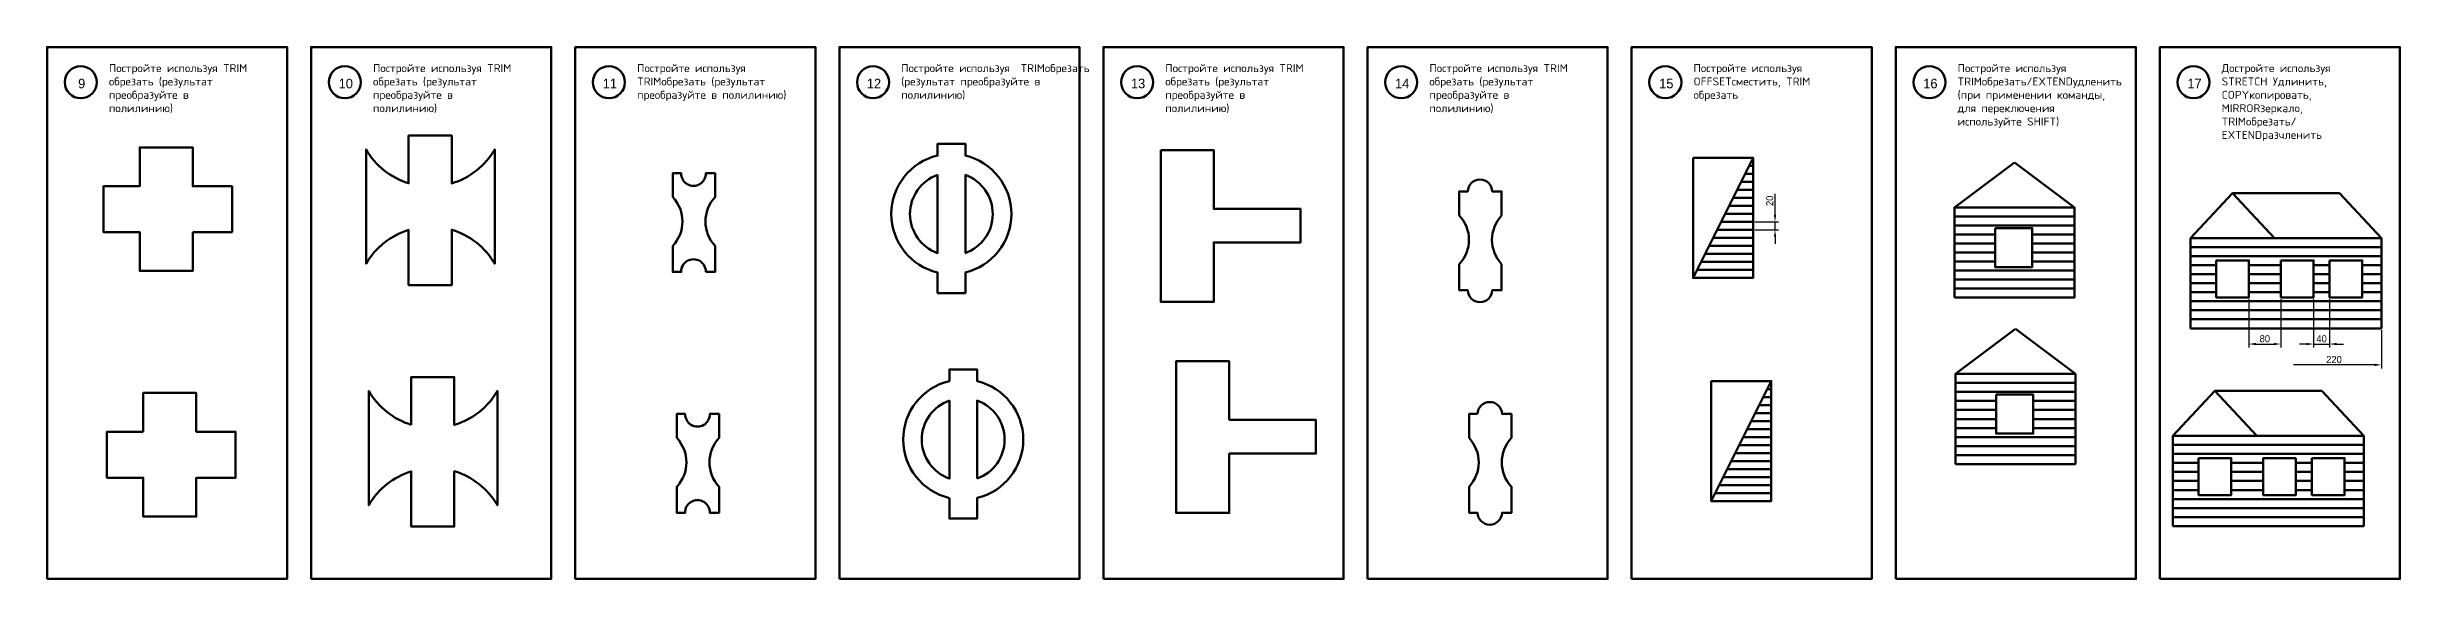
# Model space of a CAD drawing. Header units: metres. Extents: x 318 to 11478, y 274 to 1602.
# Drawn here: x 5598 to 11478, y 274 to 1602 of the extents above; entities that cross this region are included whole.
import ezdxf
from ezdxf.enums import TextEntityAlignment as Align

# ---------------------------------------------------------------- set-up
doc = ezdxf.new("R2010")
doc.units = ezdxf.units.M
doc.header["$LTSCALE"] = 2
doc.layers.get('0').update_dxf_attribs({"lineweight": 50})
doc.layers.add('DIM', color=1, linetype='Continuous', lineweight=18)
doc.layers.add('EXAMPLE', color=3, linetype='Continuous', lineweight=50)
doc.dimstyles.new('Example_Style', dxfattribs={"dimscale": 7, "dimtxt": 2.5, "dimasz": 2.5, "dimexe": 1.25, "dimexo": 0.625, "dimtad": 1, "dimtxsty": 'Standard', "dimcen": 2.5, "dimclrt": 2, "dimadec": 0, "dimazin": 0, "dimtfac": 1, "dimtmove": 0, "dimatfit": 3, "dimfxl": 1, "dimarcsym": 0})

# ---------------------------------------------------------------- blocks, each defined once
blk = doc.blocks.new('Circle_Num')
at = {"color": 1}
blk.add_circle((0, 0), 20, dxfattribs=at)
at = {"flags": 8}
blk.add_attdef('ZAD_NUM', text='', height=12, dxfattribs=at).set_placement((1.2, -7.6), align=Align.CENTER)
blk = doc.blocks.new('*D13')
at = {"layer": 'Defpoints', "color": 0, "transparency": 16777216}
for p in [(9861.8, 1165.7), (9861.8, 1145.7), (9916.5, 1165.7)]:
    blk.add_point(p, dxfattribs=at)
at = {"layer": 'DIM', "color": 0, "lineweight": -2, "transparency": 16777216}
for p, q in [((9916.5, 1183.2), (9916.5, 1235.7)), ((9866.2, 1165.7), (9925.2, 1165.7)), ((9866.2, 1145.7), (9925.2, 1145.7)), ((9916.5, 1145.7), (9916.5, 1165.7)), ((9916.5, 1128.2), (9916.5, 1110.7))]:
    blk.add_line(p, q, dxfattribs=at)
at = {"layer": 'DIM', "color": 0, "transparency": 16777216}
for points in [[(9913.5, 1183.2), (9919.4, 1183.2), (9916.5, 1165.7)], [(9913.5, 1128.2), (9919.4, 1128.2), (9916.5, 1145.7)]]:
    blk.add_solid(points, dxfattribs=at)
at = {"layer": 'DIM', "color": 2, "transparency": 16777216, "insert": (9903.3, 1218.2), "char_height": 17.5, "attachment_point": 5, "rotation": 90}
blk.add_mtext('20', dxfattribs=at)
blk = doc.blocks.new('*D15')
at = {"layer": 'Defpoints', "color": 0, "transparency": 16777216}
for p in [(11212, 899.7), (11432, 899.7), (11212, 808.4)]:
    blk.add_point(p, dxfattribs=at)
at = {"layer": 'DIM', "color": 0, "lineweight": -2, "transparency": 16777216}
for p, q in [((11432, 895.3), (11432, 799.7)), ((11414.5, 808.4), (11212, 808.4))]:
    blk.add_line(p, q, dxfattribs=at)
at = {"layer": 'DIM', "color": 0, "transparency": 16777216}
blk.add_solid([(11414.5, 811.4), (11414.5, 805.5), (11432, 808.4)], dxfattribs=at)
at = {"layer": 'DIM', "color": 2, "transparency": 16777216, "insert": (11313.3, 821.6), "char_height": 17.5, "attachment_point": 5}
blk.add_mtext('220', dxfattribs=at)
blk = doc.blocks.new('_None')
blk = doc.blocks.new('*D17')
at = {"layer": 'Defpoints', "color": 0, "transparency": 16777216}
for p in [(11100.6, 976.9), (11180.6, 976.9), (11180.6, 860.5)]:
    blk.add_point(p, dxfattribs=at)
at = {"layer": 'DIM', "color": 0, "lineweight": -2, "transparency": 16777216}
for p, q in [((11100.6, 972.5), (11100.6, 851.7)), ((11180.6, 972.5), (11180.6, 851.7)), ((11118.1, 860.5), (11163.1, 860.5))]:
    blk.add_line(p, q, dxfattribs=at)
at = {"layer": 'DIM', "color": 0, "transparency": 16777216}
for points in [[(11118.1, 863.4), (11118.1, 857.5), (11100.6, 860.5)], [(11163.1, 863.4), (11163.1, 857.5), (11180.6, 860.5)]]:
    blk.add_solid(points, dxfattribs=at)
at = {"layer": 'DIM', "color": 2, "transparency": 16777216, "insert": (11140.6, 873.6), "char_height": 17.5, "attachment_point": 5}
blk.add_mtext('80', dxfattribs=at)
blk = doc.blocks.new('*D18')
at = {"layer": 'Defpoints', "color": 0, "transparency": 16777216}
for p in [(11262.3, 976.9), (11302.3, 976.9), (11302.3, 860.5)]:
    blk.add_point(p, dxfattribs=at)
at = {"layer": 'DIM', "color": 0, "lineweight": -2, "transparency": 16777216}
for p, q in [((11262.3, 972.5), (11262.3, 851.7)), ((11302.3, 972.5), (11302.3, 851.7)), ((11244.8, 860.5), (11227.3, 860.5)), ((11262.3, 860.5), (11302.3, 860.5)), ((11319.8, 860.5), (11337.3, 860.5))]:
    blk.add_line(p, q, dxfattribs=at)
at = {"layer": 'DIM', "color": 0, "transparency": 16777216}
for points in [[(11244.8, 863.4), (11244.8, 857.5), (11262.3, 860.5)], [(11319.8, 863.4), (11319.8, 857.5), (11302.3, 860.5)]]:
    blk.add_solid(points, dxfattribs=at)
at = {"layer": 'DIM', "color": 2, "transparency": 16777216, "insert": (11282.3, 873.6), "char_height": 17.5, "attachment_point": 5}
blk.add_mtext('40', dxfattribs=at)

msp = doc.modelspace()

# ---------------------------------------------------------------- linework, layer by layer
for p, q in [((10367.19, 785.725), (10517.19, 898.225)), ((10667.19, 785.725), (10517.19, 898.225)), ((9907.169, 768.088), (9757.169, 468.088)), ((9877.169, 708.088), (9907.169, 708.088)), ((9887.169, 728.088), (9907.169, 728.088)), ((9897.169, 748.088), (9907.169, 748.088)), ((10367.19, 763.225), (10667.19, 763.225)), ((10367.19, 740.725), (10667.19, 740.725)), ((10367.19, 718.225), (10468.747, 718.225)), ((10561.894, 718.225), (10667.19, 718.225)), ((10910.616, 630.907), (11015.612, 743.407)), ((11120.607, 630.907), (11015.612, 743.407)), ((11015.612, 743.407), (11282.776, 743.407)), ((11387.771, 630.907), (11282.776, 743.407)), ((9847.169, 648.088), (9907.169, 648.088)), ((9857.169, 668.088), (9907.169, 668.088)), ((9867.169, 688.088), (9907.169, 688.088)), ((10367.19, 695.725), (10468.747, 695.725)), ((10367.19, 673.225), (10468.747, 673.225)), ((10367.19, 650.725), (10468.747, 650.725)), ((10561.894, 695.725), (10667.19, 695.725)), ((10561.894, 673.225), (10667.19, 673.225)), ((10561.894, 650.725), (10667.19, 650.725)), ((9817.169, 588.088), (9907.169, 588.088)), ((9827.169, 608.088), (9907.169, 608.088)), ((9837.169, 628.088), (9907.169, 628.088)), ((10367.19, 628.225), (10667.19, 628.225)), ((10367.19, 605.725), (10667.19, 605.725)), ((10910.616, 608.407), (11387.771, 608.407)), ((9797.169, 548.088), (9907.169, 548.088)), ((9807.169, 568.088), (9907.169, 568.088)), ((10367.19, 583.225), (10667.19, 583.225)), ((10910.616, 585.907), (11387.771, 585.907)), ((10910.616, 563.407), (10974.78, 563.407)), ((10910.616, 540.907), (10974.78, 540.907)), ((11056.444, 563.407), (11136.444, 563.407)), ((11056.444, 540.907), (11136.444, 540.907)), ((11218.107, 563.407), (11258.107, 563.407)), ((11218.107, 540.907), (11258.107, 540.907)), ((11339.771, 563.407), (11387.771, 563.407)), ((11339.771, 540.907), (11387.771, 540.907)), ((9767.169, 488.088), (9907.169, 488.088)), ((9777.169, 508.088), (9907.169, 508.088)), ((9787.169, 528.088), (9907.169, 528.088)), ((10910.616, 518.407), (10974.78, 518.407)), ((10910.616, 495.907), (10974.78, 495.907)), ((10910.616, 473.407), (11387.771, 473.407)), ((11056.444, 518.407), (11136.444, 518.407)), ((11056.444, 495.907), (11136.444, 495.907)), ((11218.107, 518.407), (11258.107, 518.407)), ((11218.107, 495.907), (11258.107, 495.907)), ((11339.771, 518.407), (11387.771, 518.407)), ((11339.771, 495.907), (11387.771, 495.907)), ((9757.169, 468.088), (9907.169, 468.088)), ((10910.616, 450.907), (11387.771, 450.907)), ((10910.616, 428.407), (11387.771, 428.407))]:
    msp.add_line(p, q)
for points in [[(6508.22, 658.829), (6508.22, 777.894), (6615.928, 777.894), (6615.928, 658.399, 0.19145027), (6723.439, 743.378), (6723.439, 457.807, 0.19145027), (6615.928, 542.786), (6615.928, 404.564), (6508.22, 404.564), (6508.22, 542.356, 0.18938158), (6402.127, 457.807), (6402.127, 743.378, 0.18938158)], [(7853.215, 475.882), (7853.215, 424.407), (7922.537, 424.407), (7922.537, 476.011, 0.78886075), (7922.537, 767.85), (7922.537, 797.241), (7853.215, 797.241), (7853.215, 767.979, 0.79188173)], [(7853.215, 719.529), (7853.215, 524.332, -0.70790398)], [(7922.537, 524.525), (7922.537, 719.336, -0.70373304)], [(9172.823, 685.739, -0.97118749), (9234.232, 685.739), (9257.616, 685.739), (9257.616, 625.81, 0.39628047), (9257.616, 504.013), (9257.616, 438.956), (9234.225, 438.956, -0.96511326), (9172.829, 438.956), (9151.772, 438.956), (9151.772, 503.905, 0.39724955), (9151.772, 625.918), (9151.772, 685.739)], [(7171.772, 625.918), (7171.772, 685.739), (7192.823, 685.739, 1.0296673), (7254.232, 685.739), (7277.616, 685.739), (7277.616, 625.81, 0.39628047), (7277.616, 504.013), (7277.616, 438.956), (7254.225, 438.956, 1.03614782), (7192.829, 438.956), (7171.772, 438.956), (7171.772, 503.905, 0.39724955)]]:
    msp.add_lwpolyline(points, format="xyb", close=True)
for points in [[(8552.61, 670.88), (8769.264, 670.88), (8769.264, 587.077), (8552.61, 587.077), (8552.61, 438.677), (8419.822, 438.677), (8419.822, 817.535), (8552.61, 817.535)], [(9757.169, 768.088), (9907.169, 768.088), (9907.169, 468.088), (9757.169, 468.088)], [(10367.19, 560.725), (10667.19, 560.725), (10667.19, 785.725), (10367.19, 785.725)], [(5838.636, 641.254), (5838.636, 738.205), (5970.941, 738.205), (5970.941, 641.254), (6069.225, 641.254), (6069.225, 526.677), (5970.941, 526.677), (5970.941, 429.726), (5838.636, 429.726), (5838.636, 526.677), (5747.912, 526.677), (5747.912, 641.254)], [(10468.747, 734.328), (10561.894, 734.328), (10561.894, 636.748), (10468.747, 636.748)], [(10910.616, 405.907), (11387.771, 405.907), (11387.771, 630.907), (10910.616, 630.907)], [(10974.78, 575.558), (11056.444, 575.558), (11056.444, 483.141), (10974.78, 483.141)], [(11218.107, 575.558), (11136.444, 575.558), (11136.444, 483.141), (11218.107, 483.141)], [(11258.107, 575.558), (11339.771, 575.558), (11339.771, 483.141), (11258.107, 483.141)]]:
    msp.add_lwpolyline(points, close=True)
at = {"layer": 'EXAMPLE'}
for p, q in [((9861.799, 1325.711), (9711.799, 1025.711)), ((9851.799, 1305.711), (9861.799, 1305.711)), ((10364.752, 1201.565), (10514.752, 1314.065)), ((10514.752, 1314.065), (10664.752, 1201.565)), ((9821.799, 1245.711), (9861.799, 1245.711)), ((9831.799, 1265.711), (9861.799, 1265.711)), ((9841.799, 1285.711), (9861.799, 1285.711)), ((10954.823, 1124.672), (11059.818, 1237.172)), ((11164.813, 1124.672), (11059.818, 1237.172)), ((11059.818, 1237.172), (11327.027, 1237.172)), ((11432.022, 1124.672), (11327.027, 1237.172)), ((9791.799, 1185.711), (9861.799, 1185.711)), ((9801.799, 1205.711), (9861.799, 1205.711)), ((9811.799, 1225.711), (9861.799, 1225.711)), ((10364.752, 1179.065), (10664.752, 1179.065)), ((9761.799, 1125.711), (9861.799, 1125.711)), ((9771.799, 1145.711), (9861.799, 1145.711)), ((9781.799, 1165.711), (9861.799, 1165.711)), ((10364.752, 1156.565), (10664.752, 1156.565)), ((10364.752, 1134.065), (10466.31, 1134.065)), ((10559.457, 1134.065), (10664.752, 1134.065)), ((9731.799, 1065.711), (9861.799, 1065.711)), ((9741.799, 1085.711), (9861.799, 1085.711)), ((9751.799, 1105.711), (9861.799, 1105.711)), ((10364.752, 1111.565), (10466.31, 1111.565)), ((10364.752, 1089.065), (10466.31, 1089.065)), ((10364.752, 1066.565), (10466.31, 1066.565)), ((10559.457, 1111.565), (10664.752, 1111.565)), ((10559.457, 1089.065), (10664.752, 1089.065)), ((10559.457, 1066.565), (10664.752, 1066.565)), ((10954.823, 1102.172), (11432.022, 1102.172)), ((10954.823, 1079.672), (11432.022, 1079.672)), ((9721.799, 1045.711), (9861.799, 1045.711)), ((10364.752, 1044.065), (10664.752, 1044.065)), ((10364.752, 1021.565), (10664.752, 1021.565)), ((10954.823, 1057.172), (11018.986, 1057.172)), ((10954.823, 1034.672), (11018.986, 1034.672)), ((10954.823, 1012.172), (11018.986, 1012.172)), ((11100.65, 1057.172), (11180.65, 1057.172)), ((11100.65, 1034.672), (11180.65, 1034.672)), ((11100.65, 1012.172), (11180.65, 1012.172)), ((11262.314, 1057.172), (11302.314, 1057.172)), ((11262.314, 1034.672), (11302.314, 1034.672)), ((11262.314, 1012.172), (11302.314, 1012.172)), ((11383.977, 1057.172), (11432.022, 1057.172)), ((11383.977, 1034.672), (11432.022, 1034.672)), ((11383.977, 1012.172), (11432.022, 1012.172)), ((10364.752, 999.065), (10664.752, 999.065)), ((10954.823, 989.672), (11018.986, 989.672)), ((10954.823, 967.172), (11432.022, 967.172)), ((10954.823, 944.672), (11432.022, 944.672)), ((11100.65, 989.672), (11180.65, 989.672)), ((11262.314, 989.672), (11302.314, 989.672)), ((11383.977, 989.672), (11432.022, 989.672)), ((10954.823, 922.172), (11432.022, 922.172))]:
    msp.add_line(p, q, dxfattribs=at)
for points in [[(5598.152, 273.872), (6198.152, 273.872), (6198.152, 1602.07), (5598.152, 1602.07)], [(6258.152, 273.872), (6858.152, 273.872), (6858.152, 1602.07), (6258.152, 1602.07)], [(6918.152, 273.872), (7518.152, 273.872), (7518.152, 1602.07), (6918.152, 1602.07)], [(7578.152, 273.872), (8178.152, 273.872), (8178.152, 1602.07), (7578.152, 1602.07)], [(8238.152, 273.872), (8838.152, 273.872), (8838.152, 1602.07), (8238.152, 1602.07)], [(8898.152, 273.872), (9498.152, 273.872), (9498.152, 1602.07), (8898.152, 1602.07)], [(9558.152, 273.872), (10158.152, 273.872), (10158.152, 1602.07), (9558.152, 1602.07)], [(10218.152, 273.872), (10818.152, 273.872), (10818.152, 1602.07), (10218.152, 1602.07)], [(10878.152, 273.872), (11478.152, 273.872), (11478.152, 1602.07), (10878.152, 1602.07)], [(5962.139, 1140.136), (5962.139, 1043.186), (5829.834, 1043.186), (5829.834, 1140.136), (5739.111, 1140.136), (5739.111, 1254.714), (5829.834, 1254.714), (5829.834, 1351.665), (5962.139, 1351.665), (5962.139, 1254.714), (6060.423, 1254.714), (6060.423, 1140.136)], [(8381.151, 1344.716), (8513.939, 1344.716), (8513.939, 1198.061), (8730.593, 1198.061), (8730.593, 1114.259), (8513.939, 1114.259), (8513.939, 965.858), (8381.151, 965.858)], [(9711.799, 1325.711), (9861.799, 1325.711), (9861.799, 1025.711), (9711.799, 1025.711)], [(10364.752, 976.565), (10664.752, 976.565), (10664.752, 1201.565), (10364.752, 1201.565)], [(10466.31, 1150.168), (10559.457, 1150.168), (10559.457, 1052.588), (10466.31, 1052.588)], [(10954.823, 899.672), (11432.022, 899.672), (11432.022, 1124.672), (10954.823, 1124.672)], [(11018.986, 1069.322), (11100.65, 1069.322), (11100.65, 976.905), (11018.986, 976.905)], [(11180.65, 1069.322), (11262.314, 1069.322), (11262.314, 976.905), (11180.65, 976.905)], [(11302.314, 1069.322), (11383.977, 1069.322), (11383.977, 976.905), (11302.314, 976.905)]]:
    msp.add_lwpolyline(points, close=True, dxfattribs=at)
for points in [[(6503.041, 1145.966, 0.19145027), (6395.53, 1060.986), (6395.53, 1346.557, 0.18938158), (6501.623, 1262.008), (6501.623, 1381.073), (6609.331, 1381.073), (6609.331, 1261.578, 0.19145027), (6716.842, 1346.557), (6716.842, 1060.986, 0.19145027), (6609.331, 1145.966), (6609.331, 1007.743), (6501.623, 1007.743), (6501.623, 1145.966)], [(7892.465, 1039.21, 0.79037013), (7893.008, 1331.178), (7893.008, 1360.568), (7823.686, 1360.568), (7823.686, 1331.307, 0.79188173), (7823.686, 1039.21), (7823.686, 987.734), (7893.008, 987.734), (7893.008, 1039.21)], [(7892.465, 1087.66, 0.70581646), (7893.008, 1282.664), (7893.008, 1087.66)]]:
    msp.add_lwpolyline(points, format="xyb", dxfattribs=at)
for points in [[(7244.236, 1040.375, 1.03614782), (7182.84, 1040.375), (7161.782, 1040.375), (7161.782, 1105.323, 0.39724955), (7161.782, 1227.337), (7161.782, 1287.158), (7182.833, 1287.158, 1.0296673), (7244.242, 1287.158), (7267.626, 1287.158), (7267.626, 1227.229, 0.39628047), (7267.626, 1105.432), (7267.626, 1040.375)], [(7823.686, 1282.857, 0.70790398), (7823.686, 1087.66)], [(9127.396, 1059.684, 0.39724955), (9127.396, 1181.698), (9127.396, 1241.519), (9148.447, 1241.519, -0.97118749), (9209.856, 1241.519), (9233.24, 1241.519), (9233.24, 1181.59, 0.39628047), (9233.24, 1059.793), (9233.24, 994.736), (9209.85, 994.736, -0.96511326), (9148.453, 994.736), (9127.396, 994.736)]]:
    msp.add_lwpolyline(points, format="xyb", close=True, dxfattribs=at)

# ---------------------------------------------------------------- block references
ref = msp.add_blockref('Circle_Num', (5682.312, 1514.254), dxfattribs=dict(at, xscale=2, yscale=2, zscale=2))
ref.add_attrib('ZAD_NUM', '9', dxfattribs={"layer": '0', "height": 24}).set_placement((5684.689, 1499.068), align=Align.CENTER)
ref = msp.add_blockref('Circle_Num', (6342.312, 1514.254), dxfattribs=dict(at, xscale=2, yscale=2, zscale=2))
ref.add_attrib('ZAD_NUM', '10', dxfattribs={"layer": '0', "height": 24}).set_placement((6344.689, 1499.068), align=Align.CENTER)
ref = msp.add_blockref('Circle_Num', (7002.312, 1514.254), dxfattribs=dict(at, xscale=2, yscale=2, zscale=2))
ref.add_attrib('ZAD_NUM', '11', dxfattribs={"layer": '0', "height": 24}).set_placement((7004.689, 1499.068), align=Align.CENTER)
ref = msp.add_blockref('Circle_Num', (7662.312, 1514.254), dxfattribs=dict(at, xscale=2, yscale=2, zscale=2))
ref.add_attrib('ZAD_NUM', '12', dxfattribs={"layer": '0', "height": 24}).set_placement((7664.689, 1499.068), align=Align.CENTER)
ref = msp.add_blockref('Circle_Num', (8322.312, 1514.254), dxfattribs=dict(at, xscale=2, yscale=2, zscale=2))
ref.add_attrib('ZAD_NUM', '13', dxfattribs={"layer": '0', "height": 24}).set_placement((8324.689, 1499.068), align=Align.CENTER)
ref = msp.add_blockref('Circle_Num', (8982.312, 1514.254), dxfattribs=dict(at, xscale=2, yscale=2, zscale=2))
ref.add_attrib('ZAD_NUM', '14', dxfattribs={"layer": '0', "height": 24}).set_placement((8984.689, 1499.068), align=Align.CENTER)
ref = msp.add_blockref('Circle_Num', (9642.312, 1514.254), dxfattribs=dict(at, xscale=2, yscale=2, zscale=2))
ref.add_attrib('ZAD_NUM', '15', dxfattribs={"layer": '0', "height": 24}).set_placement((9644.689, 1499.068), align=Align.CENTER)
ref = msp.add_blockref('Circle_Num', (10302.312, 1514.254), dxfattribs=dict(at, xscale=2, yscale=2, zscale=2))
ref.add_attrib('ZAD_NUM', '16', dxfattribs={"layer": '0', "height": 24}).set_placement((10304.689, 1499.068), align=Align.CENTER)
ref = msp.add_blockref('Circle_Num', (10962.312, 1514.254), dxfattribs=dict(at, xscale=2, yscale=2, zscale=2))
ref.add_attrib('ZAD_NUM', '17', dxfattribs={"layer": '0', "height": 24}).set_placement((10964.689, 1499.068), align=Align.CENTER)

# ---------------------------------------------------------------- texts
at = {"layer": 'EXAMPLE', "color": 2, "char_height": 20, "attachment_point": 1}
for s, insert, width in [('{\\fSimplex|b0|i0|c204|p2;Постройте используя \\Fsimplex|c0;TRIM\\Fsimplex|c204; обрезать (\\fSimplex|b0|i0|c204|p2;результат преобразуйте в полилинию\\Fsimplex|c204;)}', (5752.683, 1559.484), 391.8922), ('{\\fSimplex|b0|i0|c204|p2;Постройте используя \\Fsimplex|c0;TRIM\\Fsimplex|c204; обрезать (\\fSimplex|b0|i0|c204|p2;результат преобразуйте в полилинию\\Fsimplex|c204;)}', (6412.683, 1559.484), 391.8922), ('{\\fSimplex|b0|i0|c204|p2;Постройте используя \\Fsimplex|c0;TRIM\\Fsimplex|c204;обрезать (\\fSimplex|b0|i0|c204|p2;результат преобразуйте в полилинию\\Fsimplex|c204;)}', (7072.683, 1559.484), 432.71917), ('{\\Fsimplex|c204;Постройте используя  \\Fsimplex|c0;TRIM\\Fsimplex|c204;обрезать\\Fsimplex|c0;\\P\\Fsimplex|c204;(результат преобразуйте в полилинию)}', (7732.683, 1559.484), 445.46944), ('{\\fSimplex|b0|i0|c204|p2;Постройте используя \\Fsimplex|c204;TRIM обрезать (\\fSimplex|b0|i0|c204|p2;результат преобразуйте в полилинию\\Fsimplex|c204;)}', (8392.683, 1559.484), 391.8922), ('{\\fSimplex|b0|i0|c204|p2;Постройте используя \\Fsimplex|c204;TRIM обрезать (\\fSimplex|b0|i0|c204|p2;результат преобразуйте в полилинию\\Fsimplex|c204;)}', (9052.683, 1559.484), 391.8922), ('{\\fSimplex|b0|i0|c204|p2;Постройте используя \\Fsimplex|c204;OFFSETсместить, TRIM обрезать }', (9712.683, 1559.484), 391.8922), ('{\\fSimplex|b0|i0|c204|p2;Постройте используя \\Fsimplex|c204;TRIMобрезать/EXTENDудленить (\\fSimplex|b0|i0|c204|p2;при применении команды, для переключения используйте \\Fsimplex|c204;SHIFT)}', (10372.683, 1559.484), 421.23015), ('{\\fSimplex|b0|i0|c204|p2;Достройте используя \\Fsimplex|c204;STRETCH Удлинить, COPYкопировать, MIRRORзеркало, TRIMобрезать/\\PEXTENDразчленить }', (11032.683, 1559.484), 391.8922)]:
    msp.add_mtext(s, dxfattribs=dict(at, insert=insert, width=width))

# ---------------------------------------------------------------- dimensions: what is measured, and where the dimension line sits
at = {"layer": 'DIM'}
dim = msp.add_linear_dim(base=(9916.453, 1165.711), p1=(9861.799, 1145.711), p2=(9861.799, 1165.711), angle=90, dimstyle='Example_Style', dxfattribs=at)
dim.commit()
dim.dimension.update_dxf_attribs({"geometry": '*D13', "text_midpoint": (9903.328, 1218.211)})
for base, p1, p2, picture, middle in [((11180.65, 860.46), (11100.65, 976.905), (11180.65, 976.905), '*D17', (11140.65, 873.585)), ((11302.314, 860.46), (11262.314, 976.905), (11302.314, 976.905), '*D18', (11282.314, 873.585))]:
    dim = msp.add_linear_dim(base=base, p1=p1, p2=p2, dimstyle='Example_Style', dxfattribs=at)
    dim.commit()
    dim.dimension.update_dxf_attribs({"geometry": picture, "text_midpoint": middle})
dim = msp.add_linear_dim(base=(11212.022, 808.45), p1=(11432.022, 899.672), p2=(11212.022, 899.672), dimstyle='Example_Style', override={"dimblk2": 'None', "dimsah": 1, "dimse2": 1, "dimsd1": 0, "dimsd2": 0}, dxfattribs=at)
dim.commit()
dim.dimension.update_dxf_attribs({"geometry": '*D15', "text_midpoint": (11313.272, 821.575)})

doc.saveas('drawing.dxf')
